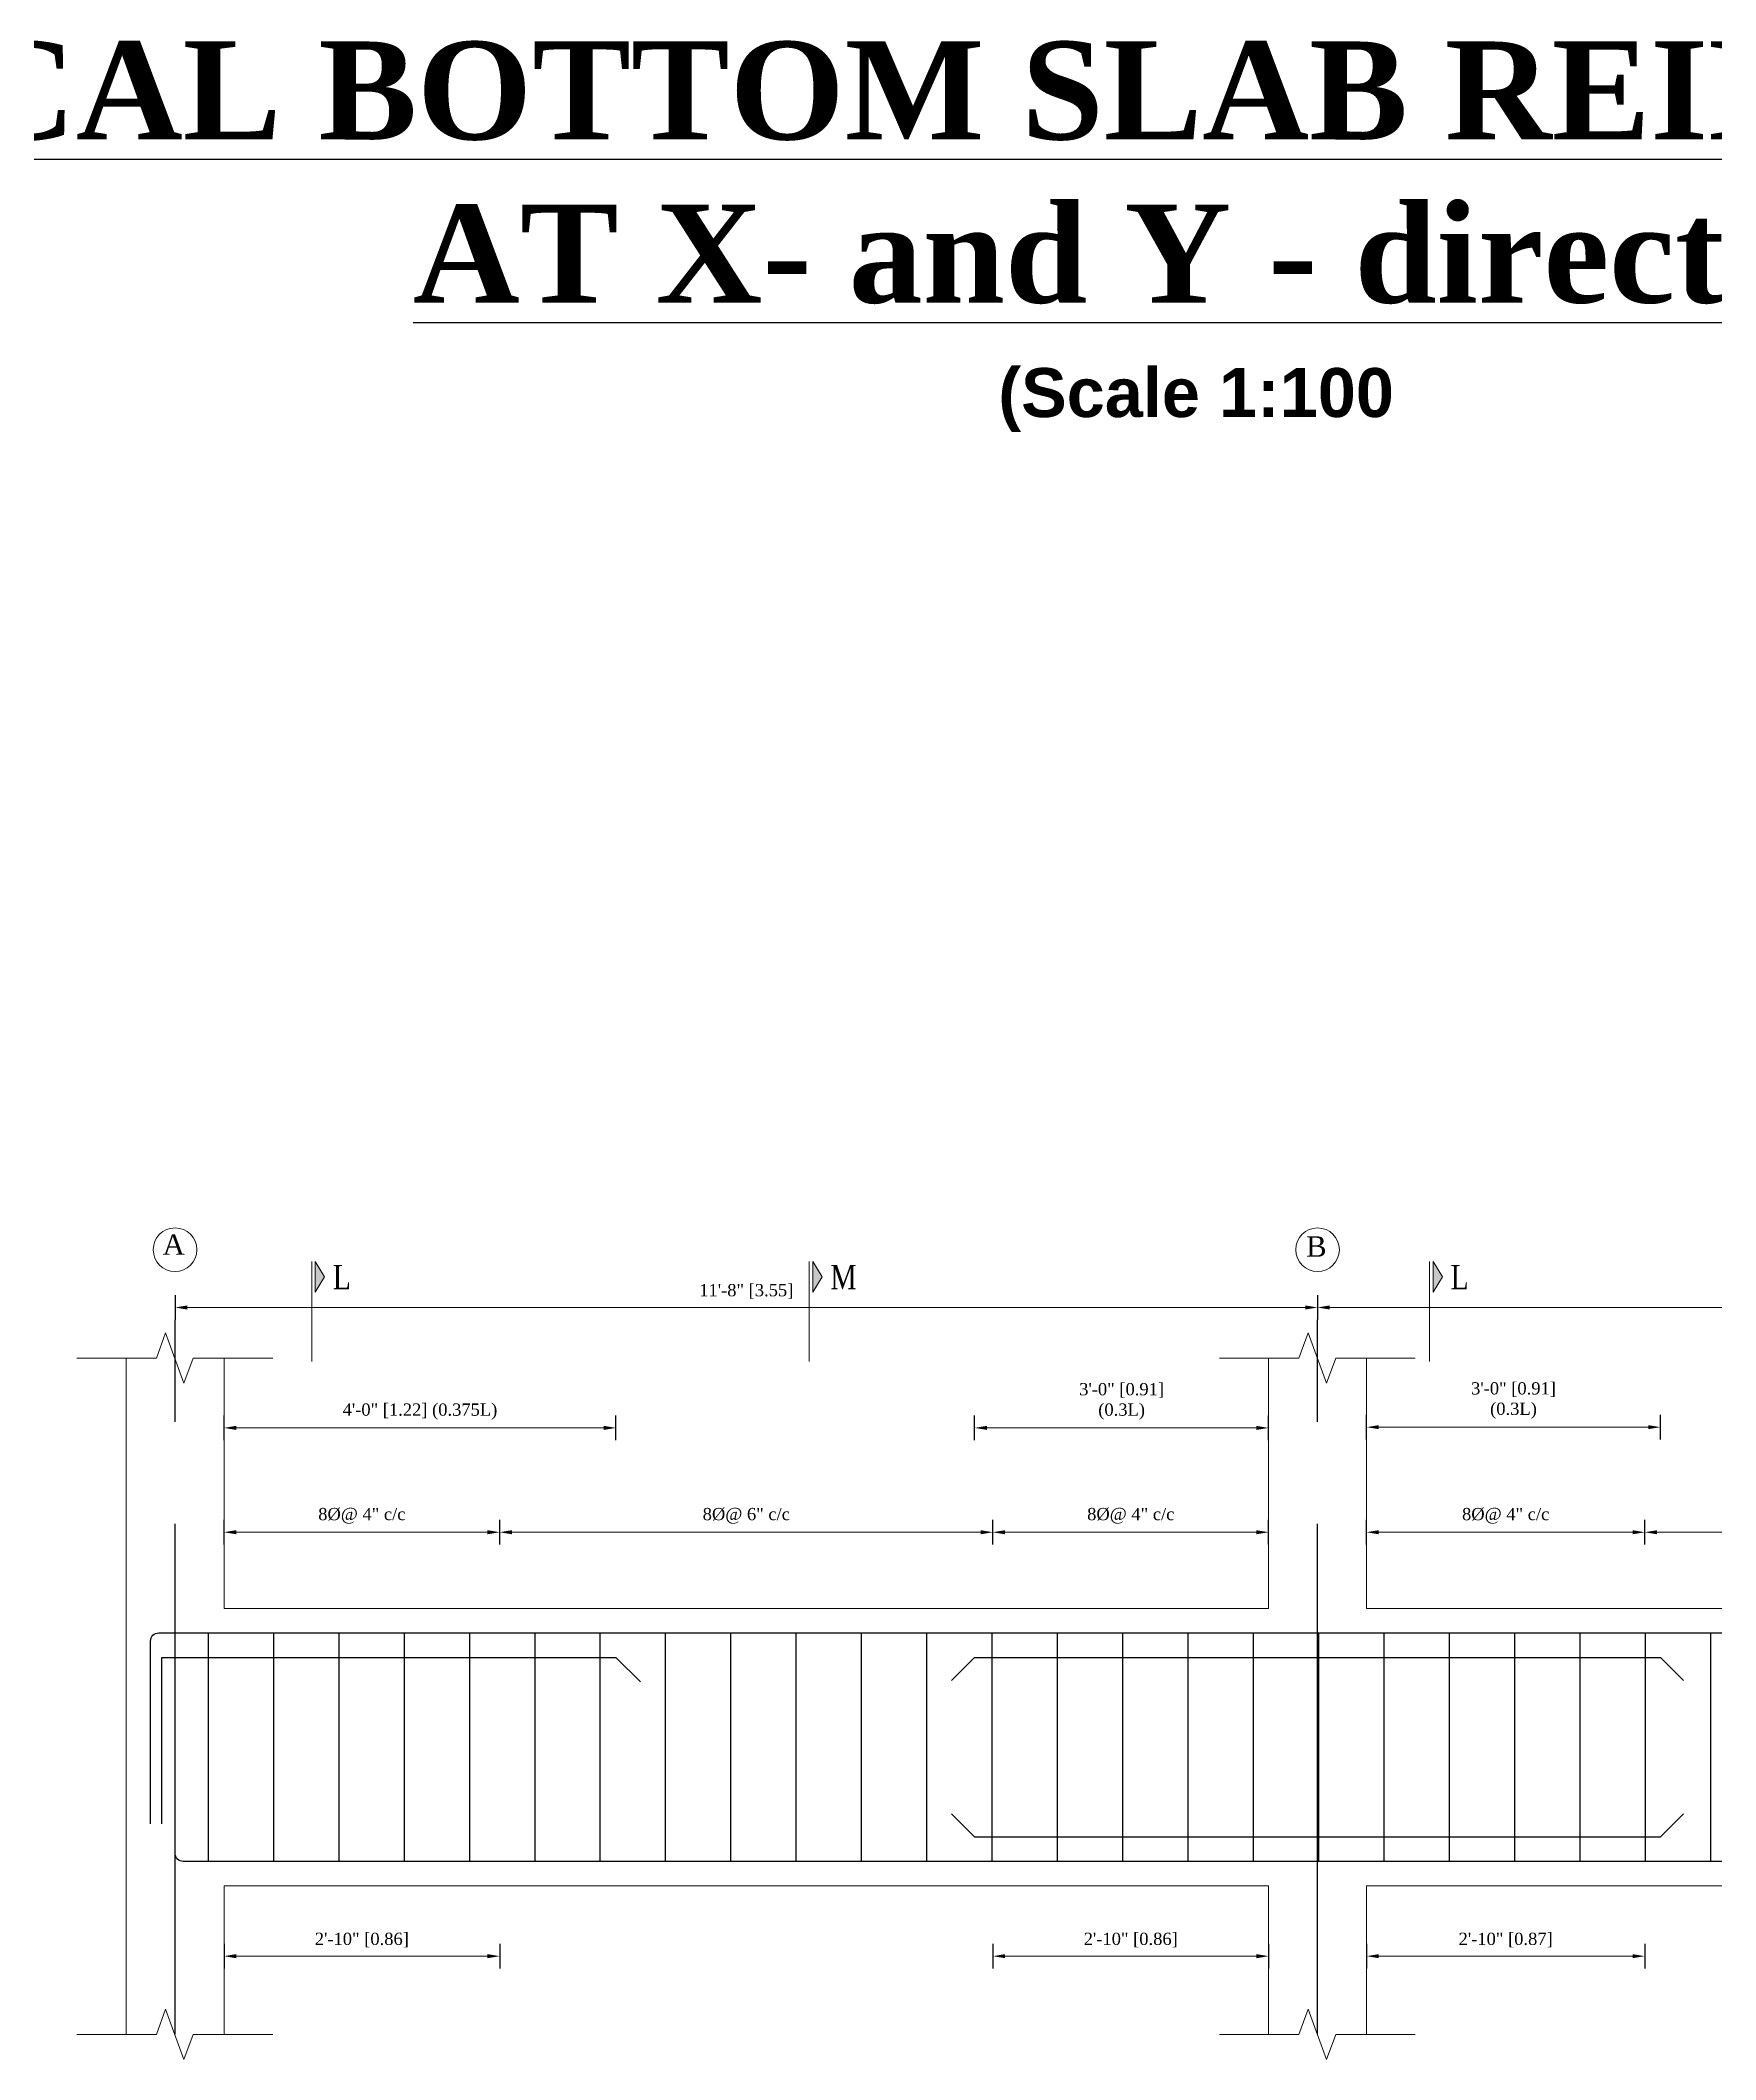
# Model space of a CAD drawing. Header units: feet. Extents: x 4160 to 31260, y -20219 to -1382.
# Drawn here: x 21723.7 to 21928.9, y -5273.5 to -5026.2 of the extents above; entities that cross this region are included whole.
import ezdxf

# ---------------------------------------------------------------- set-up
doc = ezdxf.new("R2010")
doc.units = ezdxf.units.FT
doc.header["$LTSCALE"] = 50
doc.header["$MEASUREMENT"] = 0
doc.header["$PDMODE"] = 34
doc.linetypes.add('CENTER', pattern=[2, 1.25, -0.25, 0.25, -0.25])
for name, color, linetype in [('CL', 253, 'CENTER'), ('IES_WR_TEMPLATE-TITLE TEXT', 7, 'Continuous'), ('Text', 7, 'Continuous')]:
    doc.layers.add(name, color=color, linetype=linetype)
for name, color, linetype, lineweight in [('DIM', 7, 'Continuous', 9), ('DIMENISON', 152, 'Continuous', 9), ('DIMENSION', 142, 'Continuous', 13), ('IES_WR_Rebar Concrete Line', 2, 'Continuous', 15), ('IES_WR_Rebar-Main', 1, 'Continuous', 30), ('IES_WR_Stirrups', 6, 'Continuous', 25), ('Text1', 3, 'Continuous', 25), ('wall', 6, 'Continuous', 40)]:
    doc.layers.add(name, color=color, linetype=linetype, lineweight=lineweight)
doc.styles.add('1.8', font='times.ttf', dxfattribs={"width": 0.8, "height": 8})
doc.styles.add('arial', font='times.ttf')
doc.styles.add('Arial Annotation', font='arial.ttf', dxfattribs={"height": 0.06})
doc.dimstyles.new('SECS', dxfattribs={"dimtxt": 0.06, "dimasz": 0.06, "dimexe": 0.06, "dimexo": 0, "dimgap": 0.04, "dimtad": 1, "dimdec": 0, "dimzin": 3, "dimdsep": 46, "dimlunit": 4, "dimtxsty": 'arial', "dimcen": 1.25, "dimclrd": 256, "dimclrt": 3, "dimadec": 0, "dimazin": 0, "dimtfac": 1, "dimtdec": 0, "dimtix": 1, "dimtofl": 0, "dimtmove": 2, "dimatfit": 1, "dimfxl": 0.06, "dimfxlon": 1, "dimtolj": 1, "dimtzin": 0, "dimlwd": -1, "dimarcsym": 0})

# ---------------------------------------------------------------- blocks, each defined once
blk = doc.blocks.new('*D837')
at = {"layer": 'Defpoints', "color": 0, "ltscale": 0.1, "transparency": 16777216}
for p in [(21740.2, -5176.96), (21880.14, -5176.96), (21880.14, -5181.37)]:
    blk.add_point(p, dxfattribs=at)
at = {"layer": 'DIM', "color": 0, "lineweight": -2, "ltscale": 0.1, "transparency": 16777216}
for p, q in [((21740.2, -5179.87), (21740.2, -5182.87)), ((21880.14, -5179.87), (21880.14, -5182.87))]:
    blk.add_line(p, q, dxfattribs=at)
at = {"layer": 'DIM', "ltscale": 0.1, "transparency": 16777216}
blk.add_line((21741.7, -5181.37), (21878.64, -5181.37), dxfattribs=at)
for points in [[(21741.7, -5181.12), (21741.7, -5181.62), (21740.2, -5181.37)], [(21878.64, -5181.12), (21878.64, -5181.62), (21880.14, -5181.37)]]:
    blk.add_solid(points, dxfattribs=at)
at = {"layer": 'DIM', "color": 3, "ltscale": 0.1, "transparency": 16777216, "insert": (21810.17, -5179.4), "char_height": 1.5, "attachment_point": 5, "style": 'arial'}
blk.add_mtext('\\A1;11\'-8" [3.55]', dxfattribs=at)
blk = doc.blocks.new('*D839')
at = {"layer": 'Defpoints', "color": 0, "ltscale": 0.1, "transparency": 16777216}
for p in [(21880.14, -5176.96), (22002.09, -5176.96), (22002.09, -5181.37)]:
    blk.add_point(p, dxfattribs=at)
at = {"layer": 'DIM', "color": 0, "lineweight": -2, "ltscale": 0.1, "transparency": 16777216}
for p, q in [((21880.14, -5179.87), (21880.14, -5182.87)), ((22002.09, -5179.87), (22002.09, -5182.87))]:
    blk.add_line(p, q, dxfattribs=at)
at = {"layer": 'DIM', "ltscale": 0.1, "transparency": 16777216}
blk.add_line((21881.64, -5181.37), (22000.59, -5181.37), dxfattribs=at)
for points in [[(21881.64, -5181.12), (21881.64, -5181.62), (21880.14, -5181.37)], [(22000.59, -5181.12), (22000.59, -5181.62), (22002.09, -5181.37)]]:
    blk.add_solid(points, dxfattribs=at)
at = {"layer": 'DIM', "color": 3, "ltscale": 0.1, "transparency": 16777216, "insert": (21941.11, -5179.4), "char_height": 1.5, "attachment_point": 5, "style": 'arial'}
blk.add_mtext('\\A1;10\'-2" [3.10]', dxfattribs=at)
blk = doc.blocks.new('*D841')
at = {"layer": 'Defpoints', "color": 0, "ltscale": 0.1, "transparency": 16777216}
for p in [(21794.2, -5196.12), (21746.2, -5218.23), (21794.2, -5218.23)]:
    blk.add_point(p, dxfattribs=at)
at = {"layer": 'DIM', "color": 0, "lineweight": -2, "ltscale": 0.1, "transparency": 16777216}
for p, q in [((21746.2, -5197.62), (21746.2, -5194.62)), ((21794.2, -5197.62), (21794.2, -5194.62))]:
    blk.add_line(p, q, dxfattribs=at)
at = {"layer": 'DIM', "ltscale": 0.1, "transparency": 16777216}
blk.add_line((21747.7, -5196.12), (21792.7, -5196.12), dxfattribs=at)
for points in [[(21747.7, -5195.87), (21747.7, -5196.37), (21746.2, -5196.12)], [(21792.7, -5195.87), (21792.7, -5196.37), (21794.2, -5196.12)]]:
    blk.add_solid(points, dxfattribs=at)
at = {"layer": 'DIM', "color": 3, "ltscale": 0.1, "transparency": 16777216, "insert": (21770.2, -5194.12), "char_height": 1.5, "attachment_point": 5, "style": 'arial'}
blk.add_mtext('\\A1;4\'-0" [1.22] (0.375L)', dxfattribs=at)
blk = doc.blocks.new('*D843')
at = {"layer": 'Defpoints', "color": 0, "ltscale": 0.1, "transparency": 16777216}
for p in [(21838.14, -5196.12), (21838.14, -5218.23), (21874.14, -5218.23)]:
    blk.add_point(p, dxfattribs=at)
at = {"layer": 'DIM', "color": 0, "lineweight": -2, "ltscale": 0.1, "transparency": 16777216}
for p, q in [((21838.14, -5197.62), (21838.14, -5194.62)), ((21874.14, -5197.62), (21874.14, -5194.62))]:
    blk.add_line(p, q, dxfattribs=at)
at = {"layer": 'DIM', "ltscale": 0.1, "transparency": 16777216}
blk.add_line((21872.64, -5196.12), (21839.64, -5196.12), dxfattribs=at)
for points in [[(21839.64, -5195.87), (21839.64, -5196.37), (21838.14, -5196.12)], [(21872.64, -5195.87), (21872.64, -5196.37), (21874.14, -5196.12)]]:
    blk.add_solid(points, dxfattribs=at)
at = {"layer": 'DIM', "color": 3, "ltscale": 0.1, "transparency": 16777216, "insert": (21856.14, -5192.87), "char_height": 1.5, "attachment_point": 5, "style": 'arial'}
blk.add_mtext('\\A1;3\'-0" [0.91]\\P(0.3L)', dxfattribs=at)
blk = doc.blocks.new('*D845')
at = {"layer": 'Defpoints', "color": 0, "ltscale": 0.1, "transparency": 16777216}
for p in [(21922.14, -5196.03), (21886.14, -5218.23), (21922.14, -5218.23)]:
    blk.add_point(p, dxfattribs=at)
at = {"layer": 'DIM', "color": 0, "lineweight": -2, "ltscale": 0.1, "transparency": 16777216}
for p, q in [((21886.14, -5197.53), (21886.14, -5194.53)), ((21922.14, -5197.53), (21922.14, -5194.53))]:
    blk.add_line(p, q, dxfattribs=at)
at = {"layer": 'DIM', "ltscale": 0.1, "transparency": 16777216}
blk.add_line((21887.64, -5196.03), (21920.64, -5196.03), dxfattribs=at)
for points in [[(21887.64, -5195.78), (21887.64, -5196.28), (21886.14, -5196.03)], [(21920.64, -5195.78), (21920.64, -5196.28), (21922.14, -5196.03)]]:
    blk.add_solid(points, dxfattribs=at)
at = {"layer": 'DIM', "color": 3, "ltscale": 0.1, "transparency": 16777216, "insert": (21904.14, -5192.77), "char_height": 1.5, "attachment_point": 5, "style": 'arial'}
blk.add_mtext('\\A1;3\'-0" [0.91]\\P(0.3L)', dxfattribs=at)
blk = doc.blocks.new('*D849')
at = {"layer": 'Defpoints', "color": 0, "ltscale": 0.1, "transparency": 16777216}
for p in [(21779.97, -5208.9), (21746.2, -5218.23), (21779.97, -5260.83)]:
    blk.add_point(p, dxfattribs=at)
at = {"layer": 'DIM', "color": 0, "lineweight": -2, "ltscale": 0.1, "transparency": 16777216}
for p, q in [((21746.2, -5210.4), (21746.2, -5207.4)), ((21779.97, -5210.4), (21779.97, -5207.4))]:
    blk.add_line(p, q, dxfattribs=at)
at = {"layer": 'DIM', "ltscale": 0.1, "transparency": 16777216}
blk.add_line((21747.7, -5208.9), (21778.47, -5208.9), dxfattribs=at)
for points in [[(21747.7, -5208.65), (21747.7, -5209.15), (21746.2, -5208.9)], [(21778.47, -5208.65), (21778.47, -5209.15), (21779.97, -5208.9)]]:
    blk.add_solid(points, dxfattribs=at)
at = {"layer": 'DIM', "color": 3, "ltscale": 0.1, "transparency": 16777216, "insert": (21763.08, -5206.89), "char_height": 1.5, "attachment_point": 5, "style": 'arial'}
blk.add_mtext('\\A1;8%%C@ 4" c/c', dxfattribs=at)
blk = doc.blocks.new('*D851')
at = {"layer": 'Defpoints', "color": 0, "ltscale": 0.1, "transparency": 16777216}
for p in [(21840.37, -5208.9), (21779.97, -5260.83), (21840.37, -5260.83)]:
    blk.add_point(p, dxfattribs=at)
at = {"layer": 'DIM', "color": 0, "lineweight": -2, "ltscale": 0.1, "transparency": 16777216}
for p, q in [((21779.97, -5210.4), (21779.97, -5207.4)), ((21840.37, -5210.4), (21840.37, -5207.4))]:
    blk.add_line(p, q, dxfattribs=at)
at = {"layer": 'DIM', "ltscale": 0.1, "transparency": 16777216}
blk.add_line((21781.47, -5208.9), (21838.87, -5208.9), dxfattribs=at)
for points in [[(21781.47, -5208.65), (21781.47, -5209.15), (21779.97, -5208.9)], [(21838.87, -5208.65), (21838.87, -5209.15), (21840.37, -5208.9)]]:
    blk.add_solid(points, dxfattribs=at)
at = {"layer": 'DIM', "color": 3, "ltscale": 0.1, "transparency": 16777216, "insert": (21810.17, -5206.89), "char_height": 1.5, "attachment_point": 5, "style": 'arial'}
blk.add_mtext('\\A1;8%%C@ 6" c/c', dxfattribs=at)
blk = doc.blocks.new('*D853')
at = {"layer": 'Defpoints', "color": 0, "ltscale": 0.1, "transparency": 16777216}
for p in [(21874.14, -5208.9), (21874.14, -5218.23), (21840.37, -5260.83)]:
    blk.add_point(p, dxfattribs=at)
at = {"layer": 'DIM', "color": 0, "lineweight": -2, "ltscale": 0.1, "transparency": 16777216}
for p, q in [((21840.37, -5210.4), (21840.37, -5207.4)), ((21874.14, -5210.4), (21874.14, -5207.4))]:
    blk.add_line(p, q, dxfattribs=at)
at = {"layer": 'DIM', "ltscale": 0.1, "transparency": 16777216}
blk.add_line((21841.87, -5208.9), (21872.64, -5208.9), dxfattribs=at)
for points in [[(21841.87, -5208.65), (21841.87, -5209.15), (21840.37, -5208.9)], [(21872.64, -5208.65), (21872.64, -5209.15), (21874.14, -5208.9)]]:
    blk.add_solid(points, dxfattribs=at)
at = {"layer": 'DIM', "color": 3, "ltscale": 0.1, "transparency": 16777216, "insert": (21857.26, -5206.89), "char_height": 1.5, "attachment_point": 5, "style": 'arial'}
blk.add_mtext('\\A1;8%%C@ 4" c/c', dxfattribs=at)
blk = doc.blocks.new('*D855')
at = {"layer": 'Defpoints', "color": 0, "ltscale": 0.1, "transparency": 16777216}
for p in [(21920.22, -5208.9), (21886.14, -5218.23), (21920.22, -5260.83)]:
    blk.add_point(p, dxfattribs=at)
at = {"layer": 'DIM', "color": 0, "lineweight": -2, "ltscale": 0.1, "transparency": 16777216}
for p, q in [((21886.14, -5210.4), (21886.14, -5207.4)), ((21920.22, -5210.4), (21920.22, -5207.4))]:
    blk.add_line(p, q, dxfattribs=at)
at = {"layer": 'DIM', "ltscale": 0.1, "transparency": 16777216}
blk.add_line((21887.64, -5208.9), (21918.72, -5208.9), dxfattribs=at)
for points in [[(21887.64, -5208.65), (21887.64, -5209.15), (21886.14, -5208.9)], [(21918.72, -5208.65), (21918.72, -5209.15), (21920.22, -5208.9)]]:
    blk.add_solid(points, dxfattribs=at)
at = {"layer": 'DIM', "color": 3, "ltscale": 0.1, "transparency": 16777216, "insert": (21903.18, -5206.89), "char_height": 1.5, "attachment_point": 5, "style": 'arial'}
blk.add_mtext('\\A1;8%%C@ 4" c/c', dxfattribs=at)
blk = doc.blocks.new('*D857')
at = {"layer": 'Defpoints', "color": 0, "ltscale": 0.1, "transparency": 16777216}
for p in [(21962.31, -5208.9), (21962.31, -5252.23), (21920.22, -5260.83)]:
    blk.add_point(p, dxfattribs=at)
at = {"layer": 'DIM', "color": 0, "lineweight": -2, "ltscale": 0.1, "transparency": 16777216}
for p, q in [((21920.22, -5210.4), (21920.22, -5207.4)), ((21962.31, -5210.4), (21962.31, -5207.4))]:
    blk.add_line(p, q, dxfattribs=at)
at = {"layer": 'DIM', "ltscale": 0.1, "transparency": 16777216}
blk.add_line((21921.72, -5208.9), (21960.81, -5208.9), dxfattribs=at)
for points in [[(21921.72, -5208.65), (21921.72, -5209.15), (21920.22, -5208.9)], [(21960.81, -5208.65), (21960.81, -5209.15), (21962.31, -5208.9)]]:
    blk.add_solid(points, dxfattribs=at)
at = {"layer": 'DIM', "color": 3, "ltscale": 0.1, "transparency": 16777216, "insert": (21941.26, -5206.89), "char_height": 1.5, "attachment_point": 5, "style": 'arial'}
blk.add_mtext('\\A1;8%%C@ 6" c/c', dxfattribs=at)
blk = doc.blocks.new('*U390')
at = {"layer": 'IES_WR_Stirrups'}
blk.add_lwpolyline([(0, -14), (0, 14)], dxfattribs=at)
blk = doc.blocks.new('*U391')
at = {"layer": 'wall', "color": 0, "linetype": 'ByBlock', "lineweight": -2, "transparency": 16777216}
for p in [(21744.29, -5235.23), (21752.29, -5235.23), (21760.29, -5235.23), (21768.29, -5235.23), (21776.29, -5235.23), (21784.29, -5235.23), (21792.29, -5235.23), (21800.29, -5235.23), (21808.29, -5235.23), (21816.29, -5235.23), (21824.29, -5235.23), (21832.29, -5235.23), (21840.29, -5235.23), (21848.29, -5235.23), (21856.29, -5235.23), (21864.29, -5235.23), (21872.29, -5235.23), (21880.29, -5235.23), (21888.29, -5235.23), (21896.29, -5235.23), (21904.29, -5235.23), (21912.29, -5235.23), (21920.29, -5235.23), (21928.29, -5235.23), (21936.29, -5235.23), (21944.29, -5235.23), (21952.29, -5235.23), (21960.29, -5235.23), (21968.29, -5235.23), (21976.29, -5235.23), (21984.29, -5235.23), (21992.29, -5235.23), (22000.29, -5235.23)]:
    blk.add_blockref('*U390', p, dxfattribs=at)
blk = doc.blocks.new('*D865')
at = {"layer": 'Defpoints', "color": 0, "ltscale": 0.1, "transparency": 16777216}
for p in [(21746.2, -5252.23), (21779.97, -5252.23), (21779.97, -5260.83)]:
    blk.add_point(p, dxfattribs=at)
at = {"layer": 'DIM', "color": 0, "lineweight": -2, "ltscale": 0.1, "transparency": 16777216}
for p, q in [((21746.2, -5259.33), (21746.2, -5262.33)), ((21779.97, -5259.33), (21779.97, -5262.33))]:
    blk.add_line(p, q, dxfattribs=at)
at = {"layer": 'DIM', "ltscale": 0.1, "transparency": 16777216}
blk.add_line((21747.7, -5260.83), (21778.47, -5260.83), dxfattribs=at)
for points in [[(21747.7, -5260.58), (21747.7, -5261.08), (21746.2, -5260.83)], [(21778.47, -5260.58), (21778.47, -5261.08), (21779.97, -5260.83)]]:
    blk.add_solid(points, dxfattribs=at)
at = {"layer": 'DIM', "color": 3, "ltscale": 0.1, "transparency": 16777216, "insert": (21763.08, -5258.86), "char_height": 1.5, "attachment_point": 5, "style": 'arial'}
blk.add_mtext('\\A1;2\'-10" [0.86]', dxfattribs=at)
blk = doc.blocks.new('*D867')
at = {"layer": 'Defpoints', "color": 0, "ltscale": 0.1, "transparency": 16777216}
for p in [(21840.37, -5252.23), (21874.14, -5252.23), (21840.37, -5260.83)]:
    blk.add_point(p, dxfattribs=at)
at = {"layer": 'DIM', "color": 0, "lineweight": -2, "ltscale": 0.1, "transparency": 16777216}
for p, q in [((21840.37, -5259.33), (21840.37, -5262.33)), ((21874.14, -5259.33), (21874.14, -5262.33))]:
    blk.add_line(p, q, dxfattribs=at)
at = {"layer": 'DIM', "ltscale": 0.1, "transparency": 16777216}
blk.add_line((21872.64, -5260.83), (21841.87, -5260.83), dxfattribs=at)
for points in [[(21841.87, -5260.58), (21841.87, -5261.08), (21840.37, -5260.83)], [(21872.64, -5260.58), (21872.64, -5261.08), (21874.14, -5260.83)]]:
    blk.add_solid(points, dxfattribs=at)
at = {"layer": 'DIM', "color": 3, "ltscale": 0.1, "transparency": 16777216, "insert": (21857.26, -5258.86), "char_height": 1.5, "attachment_point": 5, "style": 'arial'}
blk.add_mtext('\\A1;2\'-10" [0.86]', dxfattribs=at)
blk = doc.blocks.new('*D869')
at = {"layer": 'Defpoints', "color": 0, "ltscale": 0.1, "transparency": 16777216}
for p in [(21886.14, -5252.23), (21920.22, -5252.23), (21920.22, -5260.83)]:
    blk.add_point(p, dxfattribs=at)
at = {"layer": 'DIM', "color": 0, "lineweight": -2, "ltscale": 0.1, "transparency": 16777216}
for p, q in [((21886.14, -5259.33), (21886.14, -5262.33)), ((21920.22, -5259.33), (21920.22, -5262.33))]:
    blk.add_line(p, q, dxfattribs=at)
at = {"layer": 'DIM', "ltscale": 0.1, "transparency": 16777216}
blk.add_line((21887.64, -5260.83), (21918.72, -5260.83), dxfattribs=at)
for points in [[(21887.64, -5260.58), (21887.64, -5261.08), (21886.14, -5260.83)], [(21918.72, -5260.58), (21918.72, -5261.08), (21920.22, -5260.83)]]:
    blk.add_solid(points, dxfattribs=at)
at = {"layer": 'DIM', "color": 3, "ltscale": 0.1, "transparency": 16777216, "insert": (21903.18, -5258.86), "char_height": 1.5, "attachment_point": 5, "style": 'arial'}
blk.add_mtext('\\A1;2\'-10" [0.87]', dxfattribs=at)

msp = doc.modelspace()

# ---------------------------------------------------------------- hatches: boundary and pattern name
at = {"layer": 'Text', "ltscale": 10}
for points in [[(21757.36, -5175.73), (21757.36, -5179.48), (21758.52, -5177.6)], [(21818.31, -5175.73), (21818.31, -5179.48), (21819.46, -5177.6)], [(21894.28, -5175.73), (21894.28, -5179.48), (21895.44, -5177.6)]]:
    msp.add_hatch(color=256, dxfattribs=at).paths.add_polyline_path(points)

# ---------------------------------------------------------------- linework, layer by layer
at = {"layer": 'CL'}
for p, q in [((21740.2, -5270.38), (21740.2, -5176.96)), ((21880.14, -5270.38), (21880.14, -5176.96))]:
    msp.add_line(p, q, dxfattribs=at)
at = {"layer": 'DIMENISON'}
for centre in [(21740.2, -5174.29), (21880.14, -5174.29)]:
    msp.add_circle(centre, 2.67, dxfattribs=at)
at = {"layer": 'DIMENSION', "ltscale": 10}
for p, q in [((21756.94, -5188), (21756.94, -5175.75)), ((21817.88, -5188), (21817.88, -5175.75)), ((21893.85, -5188), (21893.85, -5175.75))]:
    msp.add_line(p, q, dxfattribs=at)
for points in [[(21757.36, -5179.48), (21757.36, -5175.73), (21758.52, -5177.6), (21757.36, -5179.48)], [(21818.31, -5179.48), (21818.31, -5175.73), (21819.46, -5177.6), (21818.31, -5179.48)], [(21894.28, -5179.48), (21894.28, -5175.73), (21895.44, -5177.6), (21894.28, -5179.48)]]:
    msp.add_lwpolyline(points, dxfattribs=at)
at = {"layer": 'IES_WR_Rebar Concrete Line'}
for p, q in [((21734.2, -5270.38), (21734.2, -5187.54)), ((21746.2, -5218.23), (21746.2, -5187.54)), ((21874.14, -5218.23), (21874.14, -5187.54)), ((21886.14, -5218.23), (21886.14, -5187.54)), ((21746.2, -5270.38), (21746.2, -5252.23)), ((21874.14, -5270.38), (21874.14, -5252.23)), ((21886.14, -5270.38), (21886.14, -5252.23))]:
    msp.add_line(p, q, dxfattribs=at)
for points in [[(21752.16, -5187.57), (21742.41, -5187.57), (21741.29, -5190.66), (21739.04, -5184.48), (21737.91, -5187.57), (21728.16, -5187.57)], [(21892.11, -5187.57), (21882.36, -5187.57), (21881.23, -5190.66), (21878.98, -5184.48), (21877.86, -5187.57), (21868.11, -5187.57)], [(21746.2, -5218.23), (21874.14, -5218.23)], [(21886.14, -5218.23), (21996.09, -5218.23)], [(21746.2, -5252.23), (21874.14, -5252.23)], [(21886.14, -5252.23), (21996.09, -5252.23)], [(21752.16, -5270.41), (21742.41, -5270.41), (21741.29, -5273.5), (21739.04, -5267.32), (21737.91, -5270.41), (21728.16, -5270.41)], [(21892.11, -5270.41), (21882.36, -5270.41), (21881.23, -5273.5), (21878.98, -5267.32), (21877.86, -5270.41), (21868.11, -5270.41)]]:
    msp.add_lwpolyline(points, dxfattribs=at)
at = {"layer": 'IES_WR_Rebar-Main'}
for points in [[(21737.2, -5244.63), (21737.2, -5222.23, -0.414214), (21738.2, -5221.23), (22004.09, -5221.23, -0.414214), (22005.09, -5222.23), (22005.09, -5246.32)], [(22002.09, -5227.5), (22002.09, -5248.23, -0.414214), (22001.09, -5249.23), (21741.2, -5249.23, -0.414214), (21740.2, -5248.23), (21740.2, -5225.96)]]:
    msp.add_lwpolyline(points, format="xyb", dxfattribs=at)
for points in [[(21738.59, -5244.63), (21738.59, -5224.23), (21794.2, -5224.23)], [(21794.2, -5224.23), (21797.21, -5227.24)], [(21835.32, -5227.05), (21838.14, -5224.23), (21922.14, -5224.23), (21924.96, -5227.05)], [(21835.32, -5243.41), (21838.14, -5246.23), (21922.14, -5246.23), (21924.96, -5243.41)]]:
    msp.add_lwpolyline(points, dxfattribs=at)

# ---------------------------------------------------------------- block references
at = {"layer": 'wall'}
msp.add_blockref('*U391', (0, 0), dxfattribs=at)

# ---------------------------------------------------------------- texts
at = {"layer": 'IES_WR_TEMPLATE-TITLE TEXT', "insert": (21649.34, -5026.29), "char_height": 12, "width": 431.8473, "attachment_point": 1, "style": 'Arial Annotation'}
msp.add_mtext('\\pxqc;{\\fTimes New Roman|b1|i0|c0|p18;\\LTYPICAL BOTTOM SLAB REINFORCEMENT \\PAT X- and Y - directions \\P\\fArial|b1|i0|c0|p34;\\H0.5x;\\l(Scale 1:100}', dxfattribs=at)
at = {"layer": 'Text', "ltscale": 10, "style": '1.8', "width": 0.8}
for s, p in [('L', (21759.52, -5179.15)), ('M', (21820.46, -5179.15)), ('L', (21896.43, -5179.15))]:
    msp.add_text(s, height=3, dxfattribs=at).set_placement(p)
at = {"layer": 'Text1', "lineweight": 30, "char_height": 2.5, "width": 4.3991, "attachment_point": 2, "style": 'arial'}
for s, insert in [('A', (21740.04, -5172.41)), ('B', (21879.99, -5172.65))]:
    msp.add_mtext(s, dxfattribs=dict(at, insert=insert))

# ---------------------------------------------------------------- dimensions: what is measured, and where the dimension line sits
at = {"layer": 'DIM', "ltscale": 0.1}
for base, p1, p2, picture, middle in [((21880.14, -5181.37), (21740.2, -5176.96), (21880.14, -5176.96), '*D837', (21810.17, -5179.4)), ((22002.09, -5181.37), (21880.14, -5176.96), (22002.09, -5176.96), '*D839', (21941.11, -5179.4)), ((21779.97, -5260.83), (21746.2, -5252.23), (21779.97, -5252.23), '*D865', (21763.08, -5258.86))]:
    dim = msp.add_linear_dim(base=base, p1=p1, p2=p2, dimstyle='SECS', override={"dimscale": 0, "dimtix": 1, "dimtofl": 0, "dimtmove": 2, "dimatfit": 1}, dxfattribs=at)
    dim.commit()
    dim.dimension.update_dxf_attribs({"geometry": picture, "text_midpoint": middle})
for base, p1, p2, text, picture, middle in [((21922.14, -5196.03), (21886.14, -5218.23), (21922.14, -5218.23), '<>\\P(0.3L)', '*D845', (21904.14, -5192.77)), ((21794.2, -5196.12), (21746.2, -5218.23), (21794.2, -5218.23), '<> (0.375L)', '*D841', (21770.2, -5194.12)), ((21838.14, -5196.12), (21874.14, -5218.23), (21838.14, -5218.23), '<>\\P(0.3L)', '*D843', (21856.14, -5192.87)), ((21779.97, -5208.9), (21746.2, -5218.23), (21779.97, -5260.83), '8%%C@ 4" c/c', '*D849', (21763.08, -5206.89)), ((21840.37, -5208.9), (21779.97, -5260.83), (21840.37, -5260.83), '8%%C@ 6" c/c', '*D851', (21810.17, -5206.89)), ((21874.14, -5208.9), (21840.37, -5260.83), (21874.14, -5218.23), '8%%C@ 4" c/c', '*D853', (21857.26, -5206.89)), ((21920.22, -5208.9), (21886.14, -5218.23), (21920.22, -5260.83), '8%%C@ 4" c/c', '*D855', (21903.18, -5206.89)), ((21962.31, -5208.9), (21920.22, -5260.83), (21962.31, -5252.23), '8%%C@ 6" c/c', '*D857', (21941.26, -5206.89))]:
    dim = msp.add_linear_dim(base=base, p1=p1, p2=p2, text=text, dimstyle='SECS', override={"dimscale": 0, "dimtix": 1, "dimtofl": 0, "dimtmove": 2, "dimatfit": 1}, dxfattribs=at)
    dim.commit()
    dim.dimension.update_dxf_attribs({"geometry": picture, "text_midpoint": middle})
for base, p1, p2, angle, picture, middle in [((21840.37, -5260.83), (21874.14, -5252.23), (21840.37, -5252.23), 180, '*D867', (21857.26, -5258.86)), ((21920.22, -5260.83), (21886.14, -5252.23), (21920.22, -5252.23), 0, '*D869', (21903.18, -5258.86))]:
    dim = msp.add_linear_dim(base=base, p1=p1, p2=p2, angle=angle, dimstyle='SECS', override={"dimscale": 0, "dimtix": 1, "dimtofl": 0, "dimtmove": 2, "dimatfit": 1}, dxfattribs=at)
    dim.commit()
    dim.dimension.update_dxf_attribs({"geometry": picture, "text_midpoint": middle})

doc.saveas('drawing.dxf')
